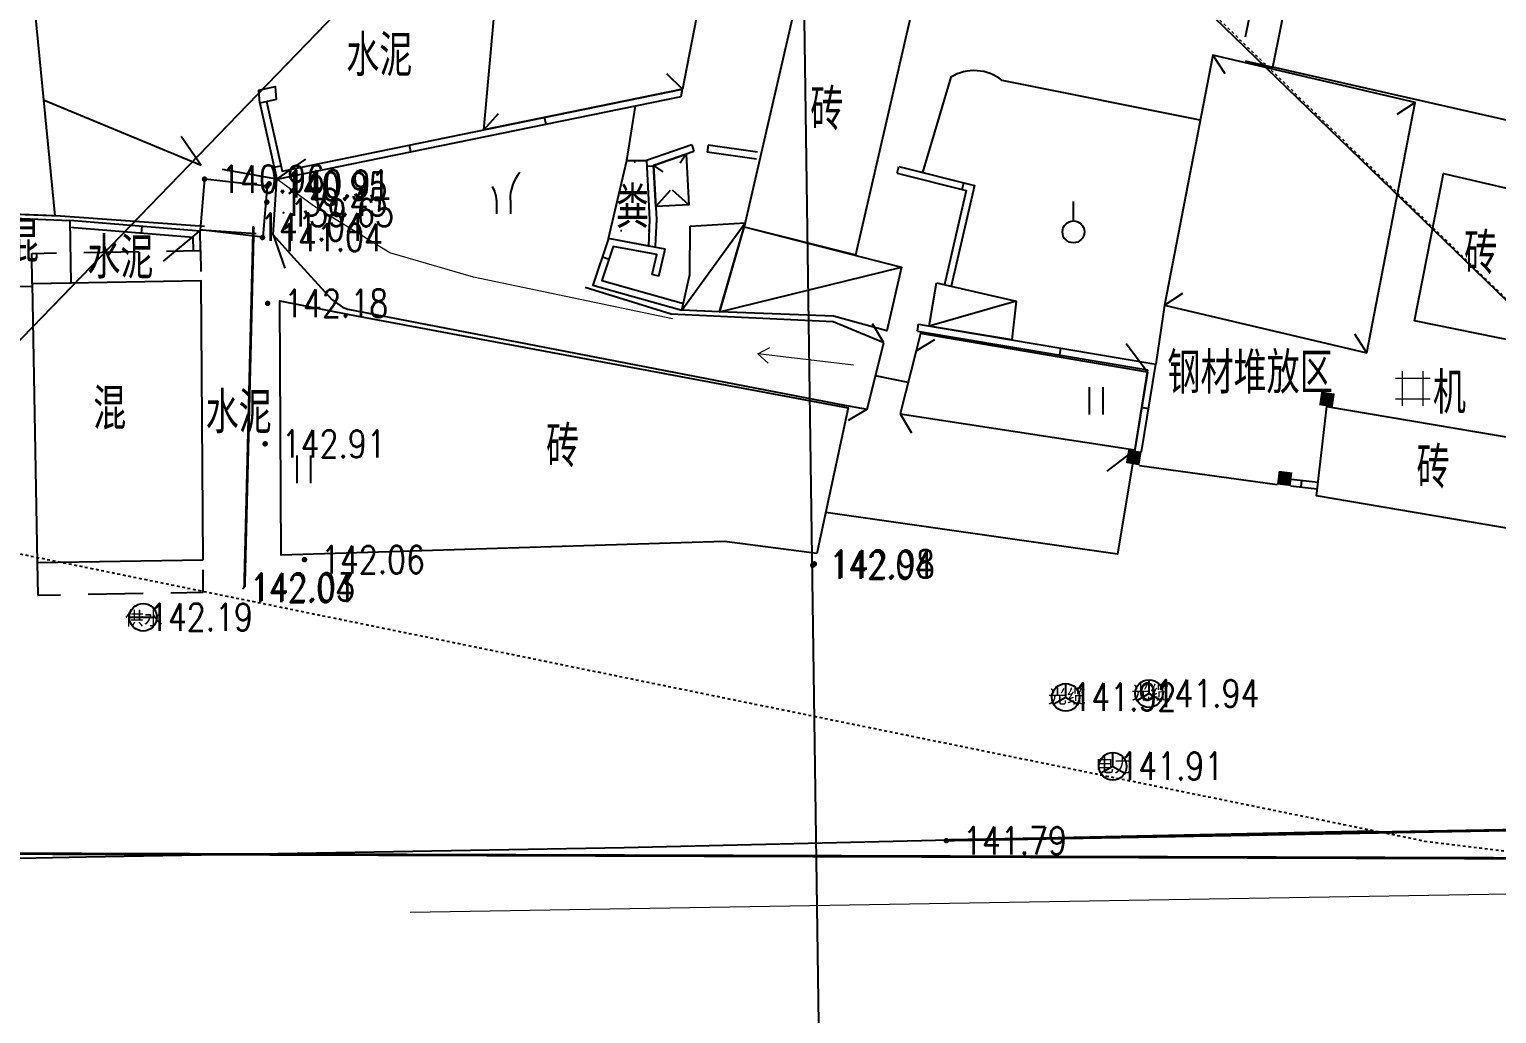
# Model space of a CAD drawing. Extents: x 529262 to 576451, y 2694391 to 2717535.
# Drawn here: x 564713.5 to 564766.8, y 2709664.2 to 2709699.9 of the extents above; entities that cross this region are included whole.
import ezdxf
from ezdxf.enums import TextEntityAlignment as Align
from ezdxf.xclip import XClip

# ---------------------------------------------------------------- set-up
doc = ezdxf.new("R2010")
doc.units = 0
doc.header["$XCLIPFRAME"] = 0
doc.linetypes.add('DASH', pattern=[0.35, 0.25, -0.1])
doc.linetypes.add('X5', pattern=[3, 2, -1])
for name, color, linetype in [('a红线图', 1, 'Continuous'), ('COMPONENT', 8, 'Continuous'), ('DLDW', 8, 'Continuous'), ('DLSS', 4, 'Continuous'), ('DMTZ', 8, 'Continuous'), ('GCD', 8, 'Continuous'), ('GXYZ', 8, 'Continuous'), ('JMD', 8, 'Continuous'), ('PP-COM', 7, 'Continuous'), ('RD-中线', 40, 'Continuous'), ('RD-红线', 7, 'Continuous'), ('ZBTZ', 8, 'Continuous'), ('ZJ', 7, 'Continuous'), ('新建水沟', 7, 'Continuous')]:
    doc.layers.add(name, color=color, linetype=linetype)
doc.layers.add('SXSS', color=5, linetype='Continuous', lineweight=0)
doc.styles.add('HZ', font='rs.shx', dxfattribs={"width": 0.8, "bigfont": 'hztxt.shx'})
doc.styles.add('宋体', font='', dxfattribs={"width": 0.75})
doc.styles.get('宋体').set_extended_font_data('SimSun')
doc.linetypes.add('10422', pattern='A,0.75,[150,AAA.SHX,S=0.5,R=0,X=0,Y=0.5],1.5,[177,AAA.SHX,S=1,R=0,X=0,Y=0.4],0.75', length=3)
doc.linetypes.add('1161', pattern='A,0,[149,AAA.SHX,S=0.15,R=0,X=0,Y=0],-1.6', length=1.6)
pattern_1 = [(0, (114.99765, 2.56804), (0.5, 0.5), [0, -1]), (0, (115.49765, 3.06804), (0.5, 0.5), [0, -1])]

# ---------------------------------------------------------------- blocks, each defined once
blk = doc.blocks.new('A$C19FD0107')
at = {"layer": 'RD-中线', "color": 8, "linetype": 'Continuous', "flags": 128}
blk.add_lwpolyline([(-6304.349, 15846.456), (-6276.374, 15793.412, -0.118286), (-6262.53, 15739.157), (-6247.438, 14688.772)], format="xyb", dxfattribs=at)
at = {"layer": 'RD-红线', "color": 8, "linetype": 'Continuous'}
for points in [[(-6246.427, 15314.499), (-6220.993, 15289.862, 0.41513)], [(-6293.958, 15288.55), (-6269.421, 15313.905, 0.413024)]]:
    blk.add_lwpolyline(points, format="xyb", dxfattribs=at)
blk = doc.blocks.new('GC200')
at = {"linetype": 'Continuous', "const_width": 0.2, "flags": 128}
blk.add_lwpolyline([(-0.1, 0, 1), (0.1, 0, 1)], format="xyb", close=True, dxfattribs=at)
blk = doc.blocks.new('gc146')
for p, q in [((-0.75, -1.25), (-0.75, 1.25)), ((0.75, -1.25), (0.75, 1.25)), ((-1.25, 0.75), (1.25, 0.75)), ((-1.25, -0.75), (1.25, -0.75))]:
    blk.add_line(p, q)
blk = doc.blocks.new('gc002')
at = {"color": 8, "const_width": 1}
blk.add_lwpolyline([(-0.5, 0), (0.5, 0)], dxfattribs=at)
blk = doc.blocks.new('gc125')
at = {"color": 8}
blk.add_line((0, 0.8), (0, 2.2), dxfattribs=at)
blk.add_circle((0, 0), 0.8, dxfattribs=at)
blk = doc.blocks.new('gc121')
at = {"color": 8}
for p, q in [((-0.5, -1), (-0.5, 1)), ((0.5, -1), (0.5, 1))]:
    blk.add_line(p, q, dxfattribs=at)
blk = doc.blocks.new('gc246')
at = {"color": 8}
for p, q in [((-0.5, 1), (-0.5, 0)), ((0.5, 1), (0.5, 0))]:
    blk.add_line(p, q, dxfattribs=at)
for centre, radius, start, end in [((3.4, 1.11), 2.91, 139.3312, 182.0887), ((-2.94, 0.81), 2.45, 4.3743, 29.0242)]:
    blk.add_arc(centre, radius, start, end, dxfattribs=at)
blk = doc.blocks.new('gc086')
at = {"color": 8}
for p, q in [((0, 0), (7, 0)), ((7, 0), (6.18, 0.57)), ((7, 0), (6.18, -0.57))]:
    blk.add_line(p, q, dxfattribs=at)
blk = doc.blocks.new('gcbj0101')
blk.add_line((-1, 0), (1, 0))
blk.add_circle((0, 0), 1)
blk = doc.blocks.new('gcbj0107')
for q in [(-0.87, -0.5), (0, 1), (0.87, -0.5)]:
    blk.add_line((0, 0), q)
blk.add_circle((0, 0), 1)

msp = doc.modelspace()

# ---------------------------------------------------------------- hatches: boundary and pattern name
at = {"layer": 'DLDW', "linetype": 'Continuous'}
h = msp.add_hatch(dxfattribs=at)
h.set_pattern_fill('1061', color=252, scale=0.5, style=0)
h.set_pattern_definition(pattern_1)
h.paths.add_polyline_path([(564734.546, 2709692.278), (564735.209, 2709695.116), (564735.916, 2709695.109), (564736.027, 2709692.977), (564735.989, 2709692.01)])
h = msp.add_hatch(dxfattribs=at)
h.set_pattern_fill('1061', color=252, scale=0.5, style=0)
h.set_pattern_definition(pattern_1)
h.paths.add_polyline_path([(564734.546, 2709692.278), (564735.209, 2709695.116), (564735.916, 2709695.109), (564736.027, 2709692.977), (564735.989, 2709692.01)])

# ---------------------------------------------------------------- linework, layer by layer
at = {"layer": 'a红线图', "color": 8, "linetype": 'DASH', "lineweight": 0, "ltscale": 0.1}
msp.add_lwpolyline([(564857.192, 2709990.133), (564856.518, 2709935.292), (564858.035, 2709895.431), (564839.751, 2709861.256), (564770.519, 2709844.179), (564752.83, 2709825.92), (564751.564, 2709705.229), (564777, 2709680.465)], dxfattribs=at)
msp.add_lwpolyline([(564857.192, 2709990.133), (564856.518, 2709935.292), (564858.035, 2709895.431), (564839.751, 2709861.256), (564770.519, 2709844.179), (564752.83, 2709825.92), (564751.564, 2709705.229), (564777, 2709680.465)], dxfattribs=at)
at = {"layer": 'a红线图', "color": 8, "linetype": 'Continuous', "lineweight": 0, "flags": 128}
msp.add_lwpolyline([(564727.349, 2709667.84), (566620.304, 2709699.43)], dxfattribs=at)
msp.add_lwpolyline([(564727.349, 2709667.84), (566620.304, 2709699.43)], dxfattribs=at)
at = {"layer": 'DLDW', "color": 252, "linetype": 'Continuous', "flags": 128}
msp.add_lwpolyline([(564734.546, 2709692.278), (564735.209, 2709695.116), (564735.916, 2709695.109), (564736.027, 2709692.977), (564735.989, 2709692.01)], close=True, dxfattribs=at)
msp.add_lwpolyline([(564734.546, 2709692.278), (564735.209, 2709695.116), (564735.916, 2709695.109), (564736.027, 2709692.977), (564735.989, 2709692.01)], close=True, dxfattribs=at)
at = {"layer": 'DLSS', "linetype": 'Continuous'}
for p, q in [((564719.763, 2709694.933), (564719.033, 2709695.985)), ((564719.763, 2709694.933), (564719.033, 2709695.985)), ((564722.509, 2709694.436), (564723.56, 2709695.165)), ((564722.509, 2709694.436), (564723.56, 2709695.165)), ((564722.375, 2709692.42), (564722.509, 2709694.436)), ((564722.375, 2709692.42), (564722.509, 2709694.436)), ((564722.375, 2709692.42), (564722.797, 2709691.212)), ((564722.375, 2709692.42), (564722.797, 2709691.212)), ((564744.526, 2709688.5), (564744.114, 2709689.186)), ((564744.526, 2709688.5), (564744.114, 2709689.186)), ((564743.924, 2709686.094), (564744.526, 2709688.5)), ((564743.924, 2709686.094), (564744.526, 2709688.5)), ((564745.699, 2709688.207), (564746.385, 2709688.619)), ((564745.699, 2709688.207), (564746.385, 2709688.619)), ((564754.097, 2709687.437), (564753.325, 2709688.459)), ((564754.097, 2709687.437), (564753.325, 2709688.459)), ((564745.699, 2709688.207), (564745.126, 2709685.916)), ((564745.699, 2709688.207), (564745.126, 2709685.916)), ((564754.097, 2709687.437), (564753.642, 2709684.613)), ((564754.097, 2709687.437), (564753.642, 2709684.613)), ((564745.412, 2709687.062), (564744.225, 2709687.297)), ((564745.412, 2709687.062), (564744.225, 2709687.297)), ((564743.924, 2709686.094), (564743.238, 2709685.683)), ((564743.924, 2709686.094), (564743.238, 2709685.683)), ((564745.126, 2709685.916), (564745.537, 2709685.23)), ((564745.126, 2709685.916), (564745.537, 2709685.23)), ((564753.642, 2709684.613), (564752.621, 2709683.841)), ((564753.642, 2709684.613), (564752.621, 2709683.841))]:
    msp.add_line(p, q, dxfattribs=at)
at = {"layer": 'DLSS', "linetype": 'X5', "flags": 128}
msp.add_lwpolyline([(564722.509, 2709694.436), (564719.763, 2709694.933)], dxfattribs=at)
msp.add_lwpolyline([(564722.509, 2709694.436), (564719.763, 2709694.933)], dxfattribs=at)
at = {"layer": 'DLSS', "linetype": 'Continuous', "const_width": 0.1, "flags": 128}
msp.add_lwpolyline([(564721.661, 2709692.694), (564721.335, 2709679.637)], dxfattribs=at)
msp.add_lwpolyline([(564721.661, 2709692.694), (564721.335, 2709679.637)], dxfattribs=at)
at = {"layer": 'DLSS', "linetype": 'Continuous', "flags": 128}
msp.add_lwpolyline([(564718.392, 2709691.465), (564719.763, 2709692.593)], dxfattribs=at)
at = {"layer": 'DLSS', "linetype": 'X5', "elevation": 141.559, "flags": 128}
msp.add_lwpolyline([(564719.763, 2709692.593), (564722.375, 2709692.42)], dxfattribs=at)
at = {"layer": 'DLSS', "linetype": 'Continuous', "flags": 128}
msp.add_lwpolyline([(564808.979, 2709688.064, 0.1, 0.1, 0), (564811.222, 2709673.401, 0.1, 0.1, 0), (564811.044, 2709673.211, 0.1, 0.1, 0), (564809.322, 2709671.579, 0.1, 0.1, 0), (564746.812, 2709670.449, 0, 0, 0)], format="xyseb", dxfattribs=at)
msp.add_lwpolyline([(564808.979, 2709688.064, 0.1, 0.1, 0), (564811.222, 2709673.401, 0.1, 0.1, 0), (564811.044, 2709673.211, 0.1, 0.1, 0), (564809.322, 2709671.579, 0.1, 0.1, 0), (564746.812, 2709670.449, 0, 0, 0)], format="xyseb", dxfattribs=at)
at = {"layer": 'DLSS', "linetype": 'Continuous'}
msp.add_lwpolyline([(564762.271, 2709670.775), (564747.435, 2709670.464), (564735.108, 2709670.177), (564715.583, 2709669.831), (564698.675, 2709669.497), (564680.32, 2709669.264)], dxfattribs=at)
msp.add_lwpolyline([(564762.271, 2709670.775), (564747.435, 2709670.464), (564735.108, 2709670.177), (564715.583, 2709669.831), (564698.675, 2709669.497), (564680.32, 2709669.264)], dxfattribs=at)
at = {"layer": 'DLSS', "linetype": 'Continuous', "const_width": 0.1, "elevation": 24.553, "flags": 128}
msp.add_lwpolyline([(564705.583, 2709669.985), (564794.858, 2709669.711)], dxfattribs=at)
at = {"layer": 'DMTZ', "linetype": '10422', "flags": 128}
for points in [[(564719.763, 2709694.933), (564714.039, 2709697.307)], [(564719.763, 2709694.933), (564714.539, 2709697.1)], [(564705.024, 2709693.463), (564714.66, 2709693.102), (564719.887, 2709692.733)], [(564705.024, 2709693.463), (564714.66, 2709693.102), (564719.887, 2709692.733)], [(564722.375, 2709692.42), (564723.11, 2709691.591), (564724.502, 2709690.07), (564724.895, 2709689.793), (564725.079, 2709689.716), (564743.099, 2709686.235), (564743.924, 2709686.094)], [(564722.375, 2709692.42), (564723.11, 2709691.591), (564724.502, 2709690.07), (564724.895, 2709689.793), (564725.079, 2709689.716), (564743.099, 2709686.235), (564743.924, 2709686.094)], [(564744.526, 2709688.5), (564742.697, 2709689.258), (564736.809, 2709689.534), (564733.694, 2709690.503)], [(564744.526, 2709688.5), (564742.697, 2709689.258), (564736.809, 2709689.534), (564733.694, 2709690.503)], [(564754.097, 2709687.437), (564745.854, 2709688.833), (564745.699, 2709688.207)], [(564754.097, 2709687.437), (564745.854, 2709688.833), (564745.699, 2709688.207)]]:
    msp.add_lwpolyline(points, dxfattribs=at)
at = {"layer": 'DMTZ', "linetype": '10422', "elevation": 142.036, "flags": 128}
msp.add_lwpolyline([(564745.126, 2709685.916), (564753.642, 2709684.613)], dxfattribs=at)
msp.add_lwpolyline([(564745.126, 2709685.916), (564753.642, 2709684.613)], dxfattribs=at)
at = {"layer": 'JMD', "linetype": 'Continuous'}
for p, q in [((564756.466, 2709698.939), (564756.901, 2709698.268)), ((564756.466, 2709698.939), (564756.901, 2709698.268)), ((564737.223, 2709697.696), (564736.654, 2709698.258)), ((564737.223, 2709697.696), (564736.654, 2709698.258)), ((564763.812, 2709697.22), (564763.14, 2709696.785)), ((564763.812, 2709697.22), (564763.14, 2709696.785)), ((564730.013, 2709696.223), (564730.546, 2709696.819)), ((564730.013, 2709696.223), (564730.546, 2709696.819)), ((564732.273, 2709696.43, 140.894), (564732.223, 2709696.675, 140.894)), ((564732.273, 2709696.43, 140.894), (564732.223, 2709696.675, 140.894)), ((564727.374, 2709695.429, 140.894), (564727.324, 2709695.674, 140.894)), ((564727.374, 2709695.429, 140.894), (564727.324, 2709695.674, 140.894)), ((564737.362, 2709695.346), (564737.14, 2709695.014)), ((564737.362, 2709695.346), (564737.14, 2709695.014)), ((564738.151, 2709695.666, 141.255), (564738.115, 2709695.419, 141.255)), ((564738.151, 2709695.666, 141.255), (564738.115, 2709695.419, 141.255)), ((564722.412, 2709694.865, 140.894), (564722.656, 2709694.92, 140.894)), ((564722.412, 2709694.865, 140.894), (564722.656, 2709694.92, 140.894)), ((564735.926, 2709694.911, 141.272), (564736.176, 2709694.924, 141.272)), ((564735.926, 2709694.911, 141.272), (564736.176, 2709694.924, 141.272)), ((564736.175, 2709694.934, 141.272), (564736.508, 2709694.702)), ((564736.175, 2709694.934, 141.272), (564736.508, 2709694.702)), ((564747.375, 2709694.063, 141.421), (564747.435, 2709694.305, 141.421)), ((564747.375, 2709694.063, 141.421), (564747.435, 2709694.305, 141.421)), ((564736.253, 2709693.438), (564736.788, 2709694.033)), ((564736.253, 2709693.438), (564736.788, 2709694.033)), ((564737.458, 2709693.501), (564736.863, 2709694.037)), ((564737.458, 2709693.501), (564736.863, 2709694.037)), ((564717.605, 2709692.721), (564717.585, 2709692.472)), ((564717.605, 2709692.721), (564717.585, 2709692.472)), ((564734.322, 2709691.618), (564734.559, 2709691.538)), ((564734.322, 2709691.618), (564734.559, 2709691.538)), ((564754.712, 2709689.859), (564755.383, 2709690.294)), ((564754.712, 2709689.859), (564755.383, 2709690.294)), ((564749.331, 2709690.011, 141.705), (564746.178, 2709689.103, 141.846)), ((564749.331, 2709690.011, 141.705), (564746.178, 2709689.103, 141.846)), ((564762.058, 2709688.14), (564761.623, 2709688.811)), ((564762.058, 2709688.14), (564761.623, 2709688.811)), ((564750.913, 2709688.056, 141.248), (564750.954, 2709688.302, 141.248)), ((564750.913, 2709688.056, 141.248), (564750.954, 2709688.302, 141.248)), ((564754.136, 2709686.108), (564753.889, 2709686.147)), ((564754.136, 2709686.108), (564753.889, 2709686.147)), ((564759.672, 2709683.261, 141.541), (564759.7, 2709683.509, 141.541)), ((564759.672, 2709683.261, 141.541), (564759.7, 2709683.509, 141.541))]:
    msp.add_line(p, q, dxfattribs=at)
at = {"layer": 'JMD', "linetype": 'X5', "flags": 128}
msp.add_lwpolyline([(564760.369, 2709707.083), (564760.575, 2709707.99), (564759.382, 2709708.261), (564757.477, 2709698.767), (564758.647, 2709698.501)], dxfattribs=at)
msp.add_lwpolyline([(564760.369, 2709707.083), (564760.575, 2709707.99), (564759.382, 2709708.261), (564757.477, 2709698.767), (564758.647, 2709698.501)], dxfattribs=at)
at = {"layer": 'JMD', "linetype": 'Continuous', "flags": 128}
for points in [[(564767.164, 2709696.565), (564758.647, 2709698.501), (564760.369, 2709707.083), (564768.886, 2709705.147)], [(564767.164, 2709696.565), (564758.647, 2709698.501), (564760.369, 2709707.083), (564768.886, 2709705.147)], [(564706.174, 2709704.004), (564713.312, 2709704.755), (564714.448, 2709693.11), (564707.3, 2709693.378)], [(564743.516, 2709691.695), (564745.803, 2709701.61), (564741.752, 2709702.622), (564739.465, 2709692.707)], [(564743.516, 2709691.695), (564745.803, 2709701.61), (564741.752, 2709702.622), (564739.465, 2709692.707)], [(564719.896, 2709694.453), (564722.161, 2709694.192), (564721.997, 2709692.335), (564719.732, 2709692.596)]]:
    msp.add_lwpolyline(points, close=True, dxfattribs=at)
for points, elevation in [([(564730.013, 2709696.223), (564730.772, 2709704.537), (564738.478, 2709704.187), (564737.223, 2709697.696)], 140.141), ([(564730.013, 2709696.223), (564730.772, 2709704.537), (564738.478, 2709704.187), (564737.223, 2709697.696)], 140.141), ([(564721.887, 2709697.199), (564721.85, 2709697.664), (564722.452, 2709697.795), (564722.489, 2709697.33)], 140.894), ([(564721.887, 2709697.199), (564721.85, 2709697.664), (564722.452, 2709697.795), (564722.489, 2709697.33)], 140.894), ([(564736.253, 2709693.438), (564736.175, 2709694.934), (564737.362, 2709695.346), (564737.458, 2709693.501)], 141.272), ([(564736.253, 2709693.438), (564736.175, 2709694.934), (564737.362, 2709695.346), (564737.458, 2709693.501)], 141.272), ([(564768.691, 2709693.742), (564767.597, 2709688.526), (564763.784, 2709689.295), (564764.834, 2709694.642)], 142.308), ([(564768.691, 2709693.742), (564767.597, 2709688.526), (564763.784, 2709689.295), (564764.834, 2709694.642)], 142.308), ([(564714.995, 2709692.932), (564715.034, 2709690.665), (564713.632, 2709690.64), (564713.634, 2709690.542), (564712.714, 2709690.526), (564712.67, 2709693.03)], 141.268), ([(564714.995, 2709692.932), (564715.034, 2709690.665), (564713.632, 2709690.64), (564713.634, 2709690.542), (564712.714, 2709690.526), (564712.67, 2709693.03)], 141.268), ([(564737.502, 2709692.729), (564739.499, 2709692.857), (564738.568, 2709689.626), (564737.2, 2709689.679), (564737.496, 2709690.973), (564737.502, 2709692.729)], 140.455), ([(564737.502, 2709692.729), (564739.499, 2709692.857), (564738.568, 2709689.626), (564737.2, 2709689.679), (564737.496, 2709690.973), (564737.502, 2709692.729)], 140.455), ([(564739.465, 2709692.707), (564745.165, 2709691.244), (564744.633, 2709688.937), (564742.703, 2709689.465), (564738.568, 2709689.626)], 141.626), ([(564739.465, 2709692.707), (564745.165, 2709691.244), (564744.633, 2709688.937), (564742.703, 2709689.465), (564738.568, 2709689.626)], 141.626), ([(564719.836, 2709680.62), (564719.759, 2709690.747), (564713.632, 2709690.64), (564713.809, 2709680.522)], 141.843), ([(564719.836, 2709680.62), (564719.759, 2709690.747), (564713.632, 2709690.64), (564713.809, 2709680.522)], 141.843), ([(564746.443, 2709690.679), (564749.331, 2709690.011), (564749.177, 2709688.6), (564746.178, 2709689.103)], 141.846), ([(564746.443, 2709690.679), (564749.331, 2709690.011), (564749.177, 2709688.6), (564746.178, 2709689.103)], 141.846), ([(564742.102, 2709680.859), (564738.75, 2709681.288), (564722.665, 2709680.792), (564722.613, 2709690.027), (564725.126, 2709689.523), (564743.237, 2709686.14)], 142.658), ([(564768.314, 2709684.878), (564768.123, 2709681.606), (564760.228, 2709682.949), (564760.598, 2709686.19)], 142.853), ([(564768.314, 2709684.878), (564768.123, 2709681.606), (564760.228, 2709682.949), (564760.598, 2709686.19)], 142.853)]:
    msp.add_lwpolyline(points, close=True, dxfattribs=dict(at, elevation=elevation))
at = {"layer": 'JMD', "elevation": 141.346, "flags": 128}
msp.add_lwpolyline([(564762.058, 2709688.14), (564763.812, 2709697.22), (564756.466, 2709698.939), (564754.712, 2709689.859)], close=True, dxfattribs=at)
msp.add_lwpolyline([(564762.058, 2709688.14), (564763.812, 2709697.22), (564756.466, 2709698.939), (564754.712, 2709689.859)], close=True, dxfattribs=at)
at = {"layer": 'JMD', "linetype": 'Continuous', "flags": 128}
for points, elevation in [([(564722.131, 2709697.252), (564722.699, 2709694.73), (564737.223, 2709697.696)], 140.894), ([(564722.131, 2709697.252), (564722.699, 2709694.73), (564737.223, 2709697.696)], 140.894), ([(564737.172, 2709697.43), (564737.223, 2709697.696)], 141.299), ([(564737.172, 2709697.43), (564737.223, 2709697.696)], 141.299), ([(564721.887, 2709697.199), (564722.509, 2709694.436), (564737.172, 2709697.43)], 140.894), ([(564721.887, 2709697.199), (564722.509, 2709694.436), (564737.172, 2709697.43)], 140.894), ([(564737.558, 2709695.679), (564735.916, 2709695.109), (564736.027, 2709692.977), (564735.989, 2709692.01)], 141.272), ([(564737.558, 2709695.679), (564735.916, 2709695.109), (564736.027, 2709692.977), (564735.989, 2709692.01)], 141.272), ([(564737.64, 2709695.443), (564736.175, 2709694.934), (564736.277, 2709692.979), (564736.239, 2709692)], 141.272), ([(564737.64, 2709695.443), (564736.175, 2709694.934), (564736.277, 2709692.979), (564736.239, 2709692)], 141.272), ([(564737.558, 2709695.679), (564737.64, 2709695.443)], 141.272), ([(564737.558, 2709695.679), (564737.64, 2709695.443)], 141.272), ([(564739.916, 2709695.162), (564738.115, 2709695.419)], 141.255), ([(564739.916, 2709695.162), (564738.115, 2709695.419)], 141.255), ([(564739.951, 2709695.41), (564738.151, 2709695.666)], 141.255), ([(564739.951, 2709695.41), (564738.151, 2709695.666)], 141.255), ([(564745.011, 2709694.655), (564745.071, 2709694.898)], 141.421), ([(564745.011, 2709694.655), (564745.071, 2709694.898)], 141.421), ([(564745.071, 2709694.898), (564747.821, 2709694.209), (564746.976, 2709690.556)], 141.421), ([(564745.071, 2709694.898), (564747.821, 2709694.209), (564746.976, 2709690.556)], 141.421), ([(564745.011, 2709694.655), (564747.522, 2709694.026), (564746.732, 2709690.612)], 141.421), ([(564745.011, 2709694.655), (564747.522, 2709694.026), (564746.732, 2709690.612)], 141.421), ([(564737.2, 2709689.679), (564739.499, 2709692.857)], 140.442), ([(564737.2, 2709689.679), (564739.499, 2709692.857)], 140.442), ([(564738.568, 2709689.626), (564745.165, 2709691.244)], 141.626), ([(564738.568, 2709689.626), (564745.165, 2709691.244)], 141.626), ([(564736.369, 2709690.916), (564736.125, 2709690.972)], 140.882), ([(564736.369, 2709690.916), (564736.125, 2709690.972)], 140.882), ([(564745.748, 2709688.922), (564745.789, 2709689.169)], 141.248), ([(564745.748, 2709688.922), (564745.789, 2709689.169)], 141.248), ([(564745.789, 2709689.169), (564754.398, 2709687.725)], 141.248), ([(564745.789, 2709689.169), (564754.398, 2709687.725)], 141.248), ([(564745.748, 2709688.922), (564754.11, 2709687.519)], 141.248), ([(564745.748, 2709688.922), (564754.11, 2709687.519)], 141.248), ([(564759.283, 2709683.305), (564760.256, 2709683.194)], 141.541), ([(564759.283, 2709683.305), (564760.256, 2709683.194)], 141.541), ([(564759.308, 2709683.554), (564760.284, 2709683.443)], 141.541), ([(564759.308, 2709683.554), (564760.284, 2709683.443)], 141.541)]:
    msp.add_lwpolyline(points, dxfattribs=dict(at, elevation=elevation))
for points in [[(564719.741, 2709691.847), (564719.723, 2709692.55), (564714.995, 2709692.932)], [(564719.741, 2709691.847), (564719.723, 2709692.55), (564714.995, 2709692.932)], [(564719.487, 2709691.843), (564719.477, 2709692.319), (564714.999, 2709692.681)], [(564719.487, 2709691.843), (564719.477, 2709692.319), (564714.999, 2709692.681)], [(564736.369, 2709690.916), (564736.595, 2709691.897), (564734.546, 2709692.278), (564733.973, 2709690.587), (564737.2, 2709689.679)], [(564736.369, 2709690.916), (564736.595, 2709691.897), (564734.546, 2709692.278), (564733.973, 2709690.587), (564737.2, 2709689.679)], [(564736.125, 2709690.972), (564736.292, 2709691.699), (564734.713, 2709691.993), (564734.294, 2709690.756), (564737.267, 2709689.92)], [(564736.125, 2709690.972), (564736.292, 2709691.699), (564734.713, 2709691.993), (564734.294, 2709690.756), (564737.267, 2709689.92)], [(564753.635, 2709684.573), (564754.11, 2709687.519)], [(564753.635, 2709684.573), (564754.11, 2709687.519)], [(564753.884, 2709684.542), (564754.396, 2709687.725)], [(564753.884, 2709684.542), (564754.396, 2709687.725)]]:
    msp.add_lwpolyline(points, dxfattribs=at)
at = {"layer": 'JMD', "linetype": 'X5', "flags": 128}
for points, elevation in [([(564713.632, 2709690.64), (564713.613, 2709691.744), (564719.741, 2709691.847), (564719.759, 2709690.747)], 141.268), ([(564713.632, 2709690.64), (564713.613, 2709691.744), (564719.741, 2709691.847), (564719.759, 2709690.747)], 141.268), ([(564713.809, 2709680.522), (564713.839, 2709679.345), (564719.84, 2709679.445), (564719.836, 2709680.62)], 141.369), ([(564713.809, 2709680.522), (564713.839, 2709679.345), (564719.84, 2709679.445), (564719.836, 2709680.62)], 141.369)]:
    msp.add_lwpolyline(points, dxfattribs=dict(at, elevation=elevation))
at = {"layer": 'SXSS', "color": 8, "linetype": 'Continuous', "flags": 128}
msp.add_lwpolyline([(564736.863, 2709689.363), (564729.643, 2709690.881), (564726.602, 2709691.768), (564723.879, 2709693.44), (564722.509, 2709694.436)], dxfattribs=at)
at = {"layer": 'ZBTZ', "linetype": '1161', "elevation": 141.758, "flags": 128}
msp.add_lwpolyline([(564756.009, 2709696.573), (564748.818, 2709698.019, 0.314757), (564746.965, 2709698.141), (564746.536, 2709696.704), (564745.932, 2709694.682)], format="xyb", dxfattribs=at)
msp.add_lwpolyline([(564756.009, 2709696.573), (564748.818, 2709698.019, 0.314757), (564746.965, 2709698.141), (564746.536, 2709696.704), (564745.932, 2709694.682)], format="xyb", dxfattribs=at)
at = {"layer": 'ZBTZ', "linetype": '1161', "flags": 128}
for points in [[(564735.209, 2709695.116), (564735.524, 2709697.094)], [(564735.209, 2709695.116), (564735.524, 2709697.094)], [(564754.712, 2709689.859), (564754.398, 2709687.725)], [(564754.712, 2709689.859), (564754.398, 2709687.725)], [(564753.642, 2709684.613), (564753.005, 2709680.829), (564742.422, 2709682.347)], [(564753.642, 2709684.613), (564753.005, 2709680.829), (564742.422, 2709682.347)]]:
    msp.add_lwpolyline(points, dxfattribs=at)
at = {"layer": 'ZBTZ', "linetype": '1161', "elevation": 141.501, "flags": 128}
msp.add_lwpolyline([(564753.805, 2709684.052), (564758.796, 2709683.361)], dxfattribs=at)
msp.add_lwpolyline([(564753.805, 2709684.052), (564758.796, 2709683.361)], dxfattribs=at)
at = {"layer": '新建水沟', "color": 5, "linetype": 'DASH', "ltscale": 0.1, "elevation": 143.04}
msp.add_lwpolyline([(564692.655, 2710239.775), (564722.404, 2710203.912), (564749.087, 2710144.577), (564801.321, 2710058.696), (564858.94, 2709973.728), (564856.64, 2709887.325), (564736.482, 2709870.316), (564671.801, 2709755.331), (564665.716, 2709733.478), (564684.342, 2709714.784), (564705.355, 2709682.444), (564764.149, 2709670.422), (564829.539, 2709662.444), (564838.011, 2709659.606), (564818.767, 2709548.337)], dxfattribs=at)
msp.add_lwpolyline([(564692.655, 2710239.775), (564722.404, 2710203.912), (564749.087, 2710144.577), (564801.321, 2710058.696), (564858.94, 2709973.728), (564856.64, 2709887.325), (564736.482, 2709870.316), (564671.801, 2709755.331), (564665.716, 2709733.478), (564684.342, 2709714.784), (564705.355, 2709682.444), (564764.149, 2709670.422), (564829.539, 2709662.444), (564838.011, 2709659.606), (564818.767, 2709548.337)], dxfattribs=at)
msp.add_lwpolyline([(564692.655, 2710239.775), (564722.404, 2710203.912), (564749.087, 2710144.577), (564801.321, 2710058.696), (564858.94, 2709973.728), (564856.64, 2709887.325), (564736.482, 2709870.316), (564671.801, 2709755.331), (564665.716, 2709733.478), (564684.342, 2709714.784), (564705.355, 2709682.444), (564764.149, 2709670.422), (564829.539, 2709662.444), (564838.011, 2709659.606), (564818.767, 2709548.337)], dxfattribs=at)

# ---------------------------------------------------------------- block references
at = {"layer": 'COMPONENT', "linetype": 'Continuous', "xscale": 0.5, "yscale": 0.5}
for name, p in [('gcbj0101', (564717.656, 2709678.54)), ('gcbj0107', (564754.151, 2709675.771)), ('gcbj0107', (564751.128, 2709675.633)), ('gcbj0107', (564752.836, 2709673.131))]:
    msp.add_blockref(name, p, dxfattribs=at)
at = {"layer": 'GCD', "color": 3, "linetype": 'Continuous'}
ref = msp.add_blockref('GC200', (564719.884, 2709694.437, 140.959), dxfattribs=dict(at, xscale=0.5, yscale=0.5, zscale=0.5))
ref.add_attrib('height', '140.96', dxfattribs={"linetype": 'Continuous', "height": 1, "style": 'HZ', "width": 0.8}).set_placement((564720.484, 2709694.437, 140.959), align=Align.MIDDLE_LEFT)
ref = msp.add_blockref('GC200', (564722.149, 2709694.176, 140.952), dxfattribs=dict(at, xscale=0.5, yscale=0.5, zscale=0.5))
ref.add_attrib('height', '140.95', dxfattribs={"linetype": 'Continuous', "height": 1, "style": 'HZ', "width": 0.8}).set_placement((564722.749, 2709694.176, 140.952), align=Align.MIDDLE_LEFT)
ref = msp.add_blockref('GC200', (564722.229, 2709694.266, 140.905), dxfattribs=dict(at, xscale=0.5, yscale=0.5, zscale=0.5))
ref.add_attrib('height', '140.91', dxfattribs={"linetype": 'Continuous', "height": 1, "style": 'HZ', "width": 0.8}).set_placement((564722.829, 2709694.266, 140.905), align=Align.MIDDLE_LEFT)
ref = msp.add_blockref('GC200', (564722.143, 2709693.602, 139.453), dxfattribs=dict(at, xscale=0.5, yscale=0.5, zscale=0.5))
ref.add_attrib('height', '139.45', dxfattribs={"linetype": 'Continuous', "height": 1, "style": 'HZ', "width": 0.8}).set_placement((564722.743, 2709693.602, 139.453), align=Align.MIDDLE_LEFT)
at = {"layer": 'GCD', "linetype": 'Continuous'}
ref = msp.add_blockref('GC200', (564722.748, 2709693.217, 139.651), dxfattribs=dict(at, xscale=0.1999999999534339, yscale=0.1999999999534339, zscale=0.1999999999534339))
ref.add_attrib('height', '139.65', dxfattribs={"linetype": 'Continuous', "height": 1, "style": 'HZ', "width": 0.8}).set_placement((564722.988, 2709693.217, 139.651), align=Align.MIDDLE_LEFT)
ref = msp.add_blockref('GC200', (564722.748, 2709693.217, 139.651), dxfattribs=dict(at, xscale=0.1999999999534339, yscale=0.1999999999534339, zscale=0.1999999999534339))
ref.add_attrib('height', '139.65', dxfattribs={"linetype": 'Continuous', "height": 1, "style": 'HZ', "width": 0.8}).set_placement((564722.988, 2709693.217, 139.651), align=Align.MIDDLE_LEFT)
ref = msp.add_blockref('GC200', (564721.657, 2709692.697, 141.036), dxfattribs=dict(at, xscale=0.1999999999534339, yscale=0.1999999999534339, zscale=0.1999999999534339))
ref.add_attrib('height', '141.04', dxfattribs={"linetype": 'Continuous', "height": 1, "style": 'HZ', "width": 0.8}).set_placement((564721.897, 2709692.697, 141.036), align=Align.MIDDLE_LEFT)
ref = msp.add_blockref('GC200', (564721.657, 2709692.697, 141.036), dxfattribs=dict(at, xscale=0.1999999999534339, yscale=0.1999999999534339, zscale=0.1999999999534339))
ref.add_attrib('height', '141.04', dxfattribs={"linetype": 'Continuous', "height": 1, "style": 'HZ', "width": 0.8}).set_placement((564721.897, 2709692.697, 141.036), align=Align.MIDDLE_LEFT)
at = {"layer": 'GCD', "color": 3, "linetype": 'Continuous'}
ref = msp.add_blockref('GC200', (564721.985, 2709692.319, 141.039), dxfattribs=dict(at, xscale=0.5, yscale=0.5, zscale=0.5))
ref.add_attrib('height', '141.04', dxfattribs={"linetype": 'Continuous', "height": 1, "style": 'HZ', "width": 0.8}).set_placement((564722.585, 2709692.319, 141.039), align=Align.MIDDLE_LEFT)
ref = msp.add_blockref('GC200', (564722.174, 2709689.928, 142.181), dxfattribs=dict(at, xscale=0.5, yscale=0.5, zscale=0.5))
ref.add_attrib('height', '142.18', dxfattribs={"linetype": 'Continuous', "height": 1, "style": 'HZ', "width": 0.8}).set_placement((564722.774, 2709689.928, 142.181), align=Align.MIDDLE_LEFT)
ref = msp.add_blockref('GC200', (564722.084, 2709684.831, 142.911), dxfattribs=dict(at, xscale=0.5, yscale=0.5, zscale=0.5))
ref.add_attrib('height', '142.91', dxfattribs={"linetype": 'Continuous', "height": 1, "style": 'HZ', "width": 0.8}).set_placement((564722.684, 2709684.831, 142.911), align=Align.MIDDLE_LEFT)
ref = msp.add_blockref('GC200', (564723.51, 2709680.63, 142.063), dxfattribs=dict(at, xscale=0.5, yscale=0.5, zscale=0.5))
ref.add_attrib('height', '142.06', dxfattribs={"linetype": 'Continuous', "height": 1, "style": 'HZ', "width": 0.8}).set_placement((564724.11, 2709680.63, 142.063), align=Align.MIDDLE_LEFT)
ref = msp.add_blockref('GC200', (564742.007, 2709680.476, 142.98), dxfattribs=dict(at, xscale=0.5, yscale=0.5, zscale=0.5))
ref.add_attrib('height', '142.98', dxfattribs={"linetype": 'Continuous', "height": 1, "style": 'HZ', "width": 0.8}).set_placement((564742.607, 2709680.476, 142.98), align=Align.MIDDLE_LEFT)
ref = msp.add_blockref('GC200', (564741.95, 2709680.43, 142.037), dxfattribs=dict(at, xscale=0.5, yscale=0.5, zscale=0.5))
ref.add_attrib('height', '142.04', dxfattribs={"linetype": 'Continuous', "height": 1, "style": 'HZ', "width": 0.8}).set_placement((564742.55, 2709680.43, 142.037), align=Align.MIDDLE_LEFT)
at = {"layer": 'GCD', "linetype": 'Continuous'}
ref = msp.add_blockref('GC200', (564721.289, 2709679.589, 142.043), dxfattribs=dict(at, xscale=0.1999999999534339, yscale=0.1999999999534339, zscale=0.1999999999534339))
ref.add_attrib('height', '142.04', dxfattribs={"linetype": 'Continuous', "height": 1, "style": 'HZ', "width": 0.8}).set_placement((564721.529, 2709679.589, 142.043), align=Align.MIDDLE_LEFT)
ref = msp.add_blockref('GC200', (564721.289, 2709679.589, 142.043), dxfattribs=dict(at, xscale=0.1999999999534339, yscale=0.1999999999534339, zscale=0.1999999999534339))
ref.add_attrib('height', '142.04', dxfattribs={"linetype": 'Continuous', "height": 1, "style": 'HZ', "width": 0.8}).set_placement((564721.529, 2709679.589, 142.043), align=Align.MIDDLE_LEFT)
ref = msp.add_blockref('GC200', (564721.331, 2709679.64, 142.03), dxfattribs=dict(at, xscale=0.1999999999534339, yscale=0.1999999999534339, zscale=0.1999999999534339))
ref.add_attrib('height', '142.03', dxfattribs={"linetype": 'Continuous', "height": 1, "style": 'HZ', "width": 0.8}).set_placement((564721.571, 2709679.64, 142.03), align=Align.MIDDLE_LEFT)
ref = msp.add_blockref('GC200', (564721.331, 2709679.64, 142.03), dxfattribs=dict(at, xscale=0.1999999999534339, yscale=0.1999999999534339, zscale=0.1999999999534339))
ref.add_attrib('height', '142.03', dxfattribs={"linetype": 'Continuous', "height": 1, "style": 'HZ', "width": 0.8}).set_placement((564721.571, 2709679.64, 142.03), align=Align.MIDDLE_LEFT)
ref = msp.add_blockref('GC200', (564717.628, 2709678.545, 142.194), dxfattribs=dict(at, xscale=0.1999999999534339, yscale=0.1999999999534339, zscale=0.1999999999534339))
ref.add_attrib('height', '142.19', dxfattribs={"linetype": 'Continuous', "height": 1, "style": 'HZ', "width": 0.8}).set_placement((564717.868, 2709678.545, 142.194), align=Align.MIDDLE_LEFT)
ref = msp.add_blockref('GC200', (564717.628, 2709678.545, 142.194), dxfattribs=dict(at, xscale=0.1999999999534339, yscale=0.1999999999534339, zscale=0.1999999999534339))
ref.add_attrib('height', '142.19', dxfattribs={"linetype": 'Continuous', "height": 1, "style": 'HZ', "width": 0.8}).set_placement((564717.868, 2709678.545, 142.194), align=Align.MIDDLE_LEFT)
ref = msp.add_blockref('GC200', (564754.146, 2709675.775, 141.94), dxfattribs=dict(at, xscale=0.1999999999534339, yscale=0.1999999999534339, zscale=0.1999999999534339))
ref.add_attrib('height', '141.94', dxfattribs={"linetype": 'Continuous', "height": 1, "style": 'HZ', "width": 0.8}).set_placement((564754.386, 2709675.775, 141.94), align=Align.MIDDLE_LEFT)
ref = msp.add_blockref('GC200', (564754.146, 2709675.775, 141.94), dxfattribs=dict(at, xscale=0.1999999999534339, yscale=0.1999999999534339, zscale=0.1999999999534339))
ref.add_attrib('height', '141.94', dxfattribs={"linetype": 'Continuous', "height": 1, "style": 'HZ', "width": 0.8}).set_placement((564754.386, 2709675.775, 141.94), align=Align.MIDDLE_LEFT)
ref = msp.add_blockref('GC200', (564751.129, 2709675.646, 141.922), dxfattribs=dict(at, xscale=0.1999999999534339, yscale=0.1999999999534339, zscale=0.1999999999534339))
ref.add_attrib('height', '141.92', dxfattribs={"linetype": 'Continuous', "height": 1, "style": 'HZ', "width": 0.8}).set_placement((564751.369, 2709675.646, 141.922), align=Align.MIDDLE_LEFT)
ref = msp.add_blockref('GC200', (564752.833, 2709673.144, 141.914), dxfattribs=dict(at, xscale=0.1999999999534339, yscale=0.1999999999534339, zscale=0.1999999999534339))
ref.add_attrib('height', '141.91', dxfattribs={"linetype": 'Continuous', "height": 1, "style": 'HZ', "width": 0.8}).set_placement((564753.073, 2709673.144, 141.914), align=Align.MIDDLE_LEFT)
ref = msp.add_blockref('GC200', (564752.833, 2709673.144, 141.914), dxfattribs=dict(at, xscale=0.1999999999534339, yscale=0.1999999999534339, zscale=0.1999999999534339))
ref.add_attrib('height', '141.91', dxfattribs={"linetype": 'Continuous', "height": 1, "style": 'HZ', "width": 0.8}).set_placement((564753.073, 2709673.144, 141.914), align=Align.MIDDLE_LEFT)
at = {"layer": 'GCD', "color": 3, "linetype": 'Continuous'}
ref = msp.add_blockref('GC200', (564746.8, 2709670.433, 141.787), dxfattribs=dict(at, xscale=0.5, yscale=0.5, zscale=0.5))
ref.add_attrib('height', '141.79', dxfattribs={"linetype": 'Continuous', "height": 1, "style": 'HZ', "width": 0.8}).set_placement((564747.4, 2709670.433, 141.787), align=Align.MIDDLE_LEFT)
at = {"layer": 'JMD', "linetype": 'Continuous'}
for p, xscale, yscale, zscale, rotation in [((564760.608, 2709686.445, 141.383), 0.5000000000378321, 0.5000000000378321, 0.5000000000378321, 351.4717010917293), ((564760.608, 2709686.445, 141.383), 0.5000000000378321, 0.5000000000378321, 0.5000000000378321, 351.4717010917293), ((564753.598, 2709684.341, 283.002), 0.4999999999896593, 0.4999999999896593, 0.4999999999896593, 350.3111391710505), ((564753.598, 2709684.341, 283.002), 0.4999999999896593, 0.4999999999896593, 0.4999999999896593, 350.3111391710505), ((564759.072, 2709683.576, 424.583), 0.5000000000321334, 0.5000000000321334, 0.5000000000321334, 353.0640228763921), ((564759.072, 2709683.576, 424.583), 0.5000000000321334, 0.5000000000321334, 0.5000000000321334, 353.0640228763921)]:
    msp.add_blockref('gc002', p, dxfattribs=dict(at, xscale=xscale, yscale=yscale, zscale=zscale, rotation=rotation))
at = {"layer": 'PP-COM'}
ref = msp.add_blockref('A$C19FD0107', (570997.993, 2694390.603), dxfattribs=at)
XClip(ref).set_block_clipping_path([(-9366.4383134884, 14428.6043910822), (-3328.4480743363, 17452.7484863754)])
at = {"layer": 'SXSS', "color": 8, "linetype": 'Continuous', "xscale": 0.500000000000182, "yscale": 0.500000000000182, "zscale": 0.500000000000182, "rotation": 173.2704533418212}
msp.add_blockref('gc086', (564743.432, 2709687.686), dxfattribs=at)
at = {"layer": 'SXSS', "color": 8, "linetype": 'Continuous', "xscale": 0.5, "yscale": 0.5, "zscale": 0.5}
msp.add_blockref('gc146', (564763.724, 2709686.84, 141.293), dxfattribs=at)
msp.add_blockref('gc146', (564763.724, 2709686.84, 141.293), dxfattribs=at)
at = {"layer": 'ZBTZ', "linetype": 'Continuous', "xscale": 0.5, "yscale": 0.5}
for name, p in [('gc246', (564730.729, 2709693.172)), ('gc246', (564730.729, 2709693.172)), ('gc125', (564751.41, 2709692.524)), ('gc125', (564751.41, 2709692.524)), ('gc121', (564752.238, 2709686.392)), ('gc121', (564752.238, 2709686.392)), ('gc121', (564723.491, 2709683.909)), ('gc121', (564723.491, 2709683.909))]:
    msp.add_blockref(name, p, dxfattribs=at)

# ---------------------------------------------------------------- texts
at = {"layer": 'GXYZ', "linetype": 'Continuous', "style": '宋体'}
for s, p in [('供水', (564717.683, 2709678.513)), ('光缆', (564751.172, 2709675.683)), ('光缆', (564754.195, 2709675.821)), ('电力', (564752.88, 2709673.182))]:
    msp.add_text(s, height=0.5, dxfattribs=at).set_placement(p, align=Align.MIDDLE)
at = {"layer": 'JMD', "linetype": 'Continuous', "style": 'HZ', "width": 0.8}
for s, p in [('砖', (564743.061, 2709696.965)), ('砖', (564743.061, 2709696.965)), ('混', (564713.88, 2709692.169)), ('混', (564713.88, 2709692.169)), ('砖', (564766.785, 2709691.741)), ('砖', (564766.785, 2709691.741)), ('混', (564717.043, 2709686.101)), ('混', (564717.043, 2709686.101)), ('砖', (564733.477, 2709684.735)), ('砖', (564733.477, 2709684.735)), ('砖', (564765.057, 2709683.968)), ('砖', (564765.057, 2709683.968))]:
    msp.add_text(s, height=1.5, dxfattribs=at).set_placement(p, align=Align.MIDDLE_RIGHT)
at = {"layer": 'ZJ', "color": 8, "linetype": 'Continuous', "style": 'HZ', "width": 0.8}
for s, p in [('水泥', (564726.225, 2709699)), ('水泥', (564726.225, 2709699)), ('粪', (564735.41, 2709693.487)), ('粪', (564735.41, 2709693.487)), ('水泥', (564716.832, 2709691.655)), ('水泥', (564716.832, 2709691.655)), ('钢材堆放区', (564757.817, 2709687.483)), ('钢材堆放区', (564757.817, 2709687.483)), ('机', (564765.05, 2709686.758)), ('机', (564765.05, 2709686.758)), ('水泥', (564721.124, 2709686.043)), ('水泥', (564721.124, 2709686.043))]:
    msp.add_text(s, height=1.5, dxfattribs=at).set_placement(p, align=Align.MIDDLE)

doc.saveas('drawing.dxf')
